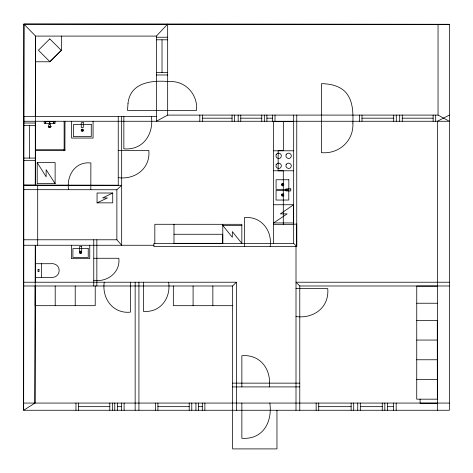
<?xml version="1.0" encoding="UTF-8"?>
<svg xmlns="http://www.w3.org/2000/svg" width="473" height="473" viewBox="0 0 473 473"><rect width="100%" height="100%" fill="white"/><g stroke="black" fill="none" stroke-linecap="round" stroke-linejoin="round"><path stroke-width="0.71" d="M449.35 24.324L23.94 24.099L23.656 410.262L449.35 410.262L449.35 24.324L23.94 24.099L23.65 189.661L116.872 189.756L121.673 185.31L23.656 185.209L23.656 410.262L34.955 403.067L35.298 285.988M68.526 189.703C66.451 175.595 75.16 161.24 90.875 162.966L90.834 189.726M29.527 158.088L29.58 125.593M34.955 403.067L35.298 245.262L35.298 282.221M296.778 115.099L296.731 246.498L153.902 246.498L153.902 243.412L293.692 243.412L296.731 246.498L296.731 224.161M35.298 116.47L35.564 36.09L23.94 24.099M283.357 184.842L282.789 185.404L281.985 184.842L282.547 184.038L283.357 184.6M283.357 195.154L282.789 195.721L281.985 195.154L282.547 194.35L283.357 194.911M156.362 36.09L167.667 24.099L167.667 115.099L156.362 121.265L156.362 36.09L35.564 36.09L35.298 185.227L23.656 185.209L118.244 185.25L118.244 116.47M276.965 410.262L276.965 448.901L232.615 448.901L232.615 285.988L236.388 282.221L23.656 282.221M273.642 222.954L293.597 222.954L293.597 204.744L280.359 213.879L287.146 213.879L273.642 222.925M449.35 115.099L437.359 121.265L437.359 410.262M112.728 193.008L102.647 197.933L107.424 197.933L97.06 202.858L97.06 193.008L112.728 193.008L112.728 202.858L97.06 202.858M41.577 277.409L50.398 277.379C62.016 278.668 62.105 262.32 50.398 263.715L35.416 263.715L35.416 277.409L41.577 277.409L41.577 263.715M156.362 37.231L167.667 37.231M156.362 39.797L167.667 39.797M35.481 61.774L49.831 61.78L61.401 50.327L61.401 36.09M156.362 72.41L167.667 72.41M156.362 74.982L167.667 74.982M167.667 115.099L438.045 115.099L449.35 121.265L23.768 121.265L23.768 116.47L156.362 116.47M202.385 118.185L232.06 118.185M240.757 118.185L261.764 118.185M266.902 118.185L272.442 118.185M361.993 118.185L393.719 118.185M402.257 118.185L433.126 118.185M49.145 123.524L44.214 123.524L44.214 121.437L55.039 121.437L55.039 123.524L50.073 123.524M49.145 124.174L50.073 124.174M64.913 149.74L35.363 149.74L35.363 150.597L64.99 150.597M118.244 150.479L148.812 150.479C150.668 168.234 135.006 180.071 118.244 177.617M273.672 150.786L293.627 150.786M37.219 162.606L55.122 162.606L55.122 183.625L37.219 183.625L37.219 162.606L46.141 176.825L46.141 169.683L55.122 183.625M273.672 170.777L293.627 170.777M273.642 204.744L293.597 204.744M293.692 224.161L296.778 224.161M222.789 225.491L232.314 237.316L232.314 231.599L241.839 243.388L241.839 224.314L154.825 224.279L154.825 243.364M273.619 224.427L293.68 224.427M222.789 225.591L241.839 225.591M173.987 234.265L222.718 234.265L222.718 243.329L173.987 243.329M23.656 239.781L116.872 239.781L121.673 245.262L121.673 116.47M23.656 245.262L153.902 245.262M93.766 258.27L118.824 258.27C120.58 272.424 107.087 282.588 93.766 280.247M449.35 282.221L296.003 282.221L299.776 285.988L449.35 285.988M23.656 285.988L232.615 285.988M437.312 286.118L416.76 286.118L416.731 399.177L437.336 399.177L437.283 320.351L416.731 320.351M296.003 288.607L327.754 288.607C329.379 307.426 313.729 318.885 296.003 316.579M416.76 303.234L437.312 303.234M232.615 305.682L173.325 305.682L173.325 285.988M416.731 340.057L437.283 340.057M416.731 359.764L437.283 359.764M416.731 379.47L437.283 379.47M232.615 383.142L299.776 383.142M232.615 386.908L299.776 386.908M23.656 403.067L449.35 403.067M437.336 403.209L420.095 403.209L420.095 399.177M78.53 406.668L109.813 406.668M117.345 406.668L121.537 406.668M157.923 406.668L189.206 406.668M198.5 406.668L202.308 406.668M318.719 406.668L351.137 406.668M360.308 406.668L382.261 406.668M387.405 406.668L393.607 406.668M23.762 123.015L35.41 123.033M23.756 125.587L35.404 125.605M23.703 158.077L35.351 158.1M23.697 160.649L35.345 160.666M438.045 24.324L438.045 115.099M435.698 115.099L435.698 121.265M433.126 115.099L433.126 121.265M402.257 115.099L402.257 121.265M399.691 115.099L399.691 121.265M396.285 115.099L396.285 121.265M396.179 403.067L396.179 410.262M393.719 115.099L393.719 121.265M393.607 403.067L393.607 410.262M387.405 403.067L387.405 410.262M384.833 403.067L384.833 410.262M382.261 403.067L382.261 410.262M361.993 115.099L361.993 121.265M360.308 403.067L360.308 410.262M359.427 115.099L359.427 121.265M357.736 403.067L357.736 410.262M353.703 403.067L353.703 410.262M351.137 403.067L351.137 410.262M318.719 403.067L318.719 410.262M316.153 403.067L316.153 410.262M299.776 285.988L299.776 410.262M296.003 246.498L296.003 410.262M293.692 115.099L293.656 243.418M283.297 224.427L283.297 170.824L278.159 170.824L278.159 150.68L283.339 150.68L283.339 121.36L293.68 121.431L273.619 121.431L273.642 243.418M275.008 115.099L275.008 121.265M272.442 115.099L272.442 121.265M270.16 246.498C272.454 230.611 261.143 215.865 244.364 217.621L244.364 246.498M269.864 403.067C272.43 422.022 263.083 439.813 241.863 438.27L241.863 403.067M269.279 386.908C271.549 369.525 260.351 354.111 241.863 355.726L241.863 386.908M266.902 115.099L266.902 121.265M264.336 115.099L264.336 121.265M261.764 115.099L261.764 121.265M240.757 115.099L240.757 121.265M238.185 115.099L238.185 121.265M236.388 282.221L236.388 410.262M234.626 115.099L234.626 121.265M232.06 115.099L232.06 121.265M222.789 224.314L222.789 243.388M212.856 285.988L212.856 305.682M204.88 403.067L204.88 410.262M202.385 115.099L202.385 121.265M202.308 403.067L202.308 410.262M199.813 115.099L199.813 121.265M198.5 403.067L198.5 410.262M195.934 403.067L195.934 410.262M193.09 285.988L193.09 305.682M191.772 403.067L191.772 410.262M189.206 403.067L189.206 410.262M173.987 224.279L173.987 243.37M168.666 282.221C171.072 297.984 160.246 313.067 143.366 311.287L143.366 282.221M162.014 39.797L162.014 72.41M157.923 403.067L157.923 410.262M155.357 403.067L155.357 410.262M151.419 116.47C153.879 134.202 143.035 150.52 123.855 148.829L123.855 116.47M138.926 282.221L138.926 410.262M135.154 282.221L135.154 410.262M130.4 282.221L130.4 312.145C113.023 313.977 101.784 298.487 104.243 282.221M124.103 403.067L124.103 410.262M121.537 403.067L121.537 410.262M117.345 403.067L117.345 410.262M116.872 189.756L116.872 239.781M114.779 403.067L114.779 410.262M112.379 403.067L112.379 410.262M109.813 403.067L109.813 410.262M96.847 239.781L96.847 285.988M95.221 285.988L95.221 305.682L35.191 305.682L35.191 285.988M93.766 239.781L93.766 285.988M93.069 121.271L93.069 138.051L71.589 138.051L71.589 121.271M89.758 245.292L89.758 258.654L71.376 258.654L71.376 245.292M78.53 403.067L78.53 410.262M75.964 403.067L75.964 410.262M75.213 285.988L75.213 305.682M64.99 121.265L64.913 150.597M64.133 121.265L64.133 150.597M55.199 285.988L55.199 305.682M53.875 121.437L53.904 123.524M50.073 121.437C49.08 123.571 50.913 125.304 50.877 127.107L49.724 127.604L48.341 127.107C48.293 125.304 50.138 123.571 49.145 121.437M45.307 121.437L45.307 123.524M37.698 245.262L37.698 185.209L35.298 185.209L35.298 121.265M127.982 103.693L127.533 110.451L196.502 110.451C198.187 94.748 185.381 80.445 169.358 81.622C152.211 79.978 129.969 82.243 127.982 103.693M352.87 123.104C353.881 140.919 338.922 154.228 321.469 152.667L321.469 83.697C329.87 83.697 338.763 85.595 345.018 91.549C353.035 99.904 353.213 112.255 352.87 123.104M276.126 154.736C274.671 157.858 279.898 160.235 281.181 156.87C282.641 153.755 277.409 151.378 276.126 154.736M276.126 164.722C274.671 167.838 279.898 170.215 281.181 166.851C282.635 163.735 277.409 161.358 276.126 164.722M286.094 154.736C284.634 157.858 289.86 160.235 291.143 156.87C292.604 153.755 287.371 151.378 286.094 154.736M286.094 164.722C284.634 167.838 289.866 170.215 291.143 166.851C292.604 163.735 287.371 161.358 286.094 164.722M81.48 129.425L81.131 130.063L81.48 131.122L82.119 131.476L83.177 131.122L83.526 130.489L83.177 129.425L82.538 129.076L81.48 129.425M81.847 129.791L81.847 130.761L82.816 130.761L82.816 129.791L81.847 129.791M79.718 251.612L79.369 252.251L79.718 253.309L80.357 253.664L81.415 253.309L81.764 252.671L81.415 251.612L80.777 251.264L79.718 251.612M80.085 251.979L80.085 252.949L81.049 252.949L81.049 251.979L80.085 251.979M281.819 183.873L281.47 184.511L281.819 185.57L282.458 185.919L283.516 185.57L283.871 184.931L283.516 183.873L282.878 183.524L281.819 183.873M281.819 194.184L281.47 194.823L281.819 195.881L282.458 196.236L283.516 195.881L283.871 195.243L283.516 194.184L282.878 193.835L281.819 194.184M49.789 38.898L38.408 50.233L49.919 61.697L61.301 50.363L49.789 38.898M50.995 126.504C49.494 128.349 45.615 125.44 50.995 126.504M45.822 122.294C44.728 122.318 46.064 123.063 45.822 122.294M53.875 122.495C53.153 123.069 53.224 121.898 53.875 122.495M83.313 122.667L81.255 122.667L81.255 127.462L83.313 127.462L83.313 122.667M91.277 124.594L73.38 124.594L73.38 136.567L91.277 136.567L91.277 124.594M288.832 179.752L276.084 179.752L276.084 189.389L288.832 189.389L288.832 179.752M290.783 188.881L285.988 188.881L285.988 190.932L290.783 190.932L290.783 188.881M288.796 190.4L276.061 190.4L276.061 200.044L288.796 200.044L288.796 190.4M81.705 246.409L79.647 246.409L79.647 251.204L81.705 251.204L81.705 246.409M88.226 248.615L72.907 248.615L72.907 257.472L88.226 257.472L88.226 248.615M39.017 269.474L37.976 269.474L37.976 271.65L39.017 271.65L39.017 269.474"/></g></svg>
